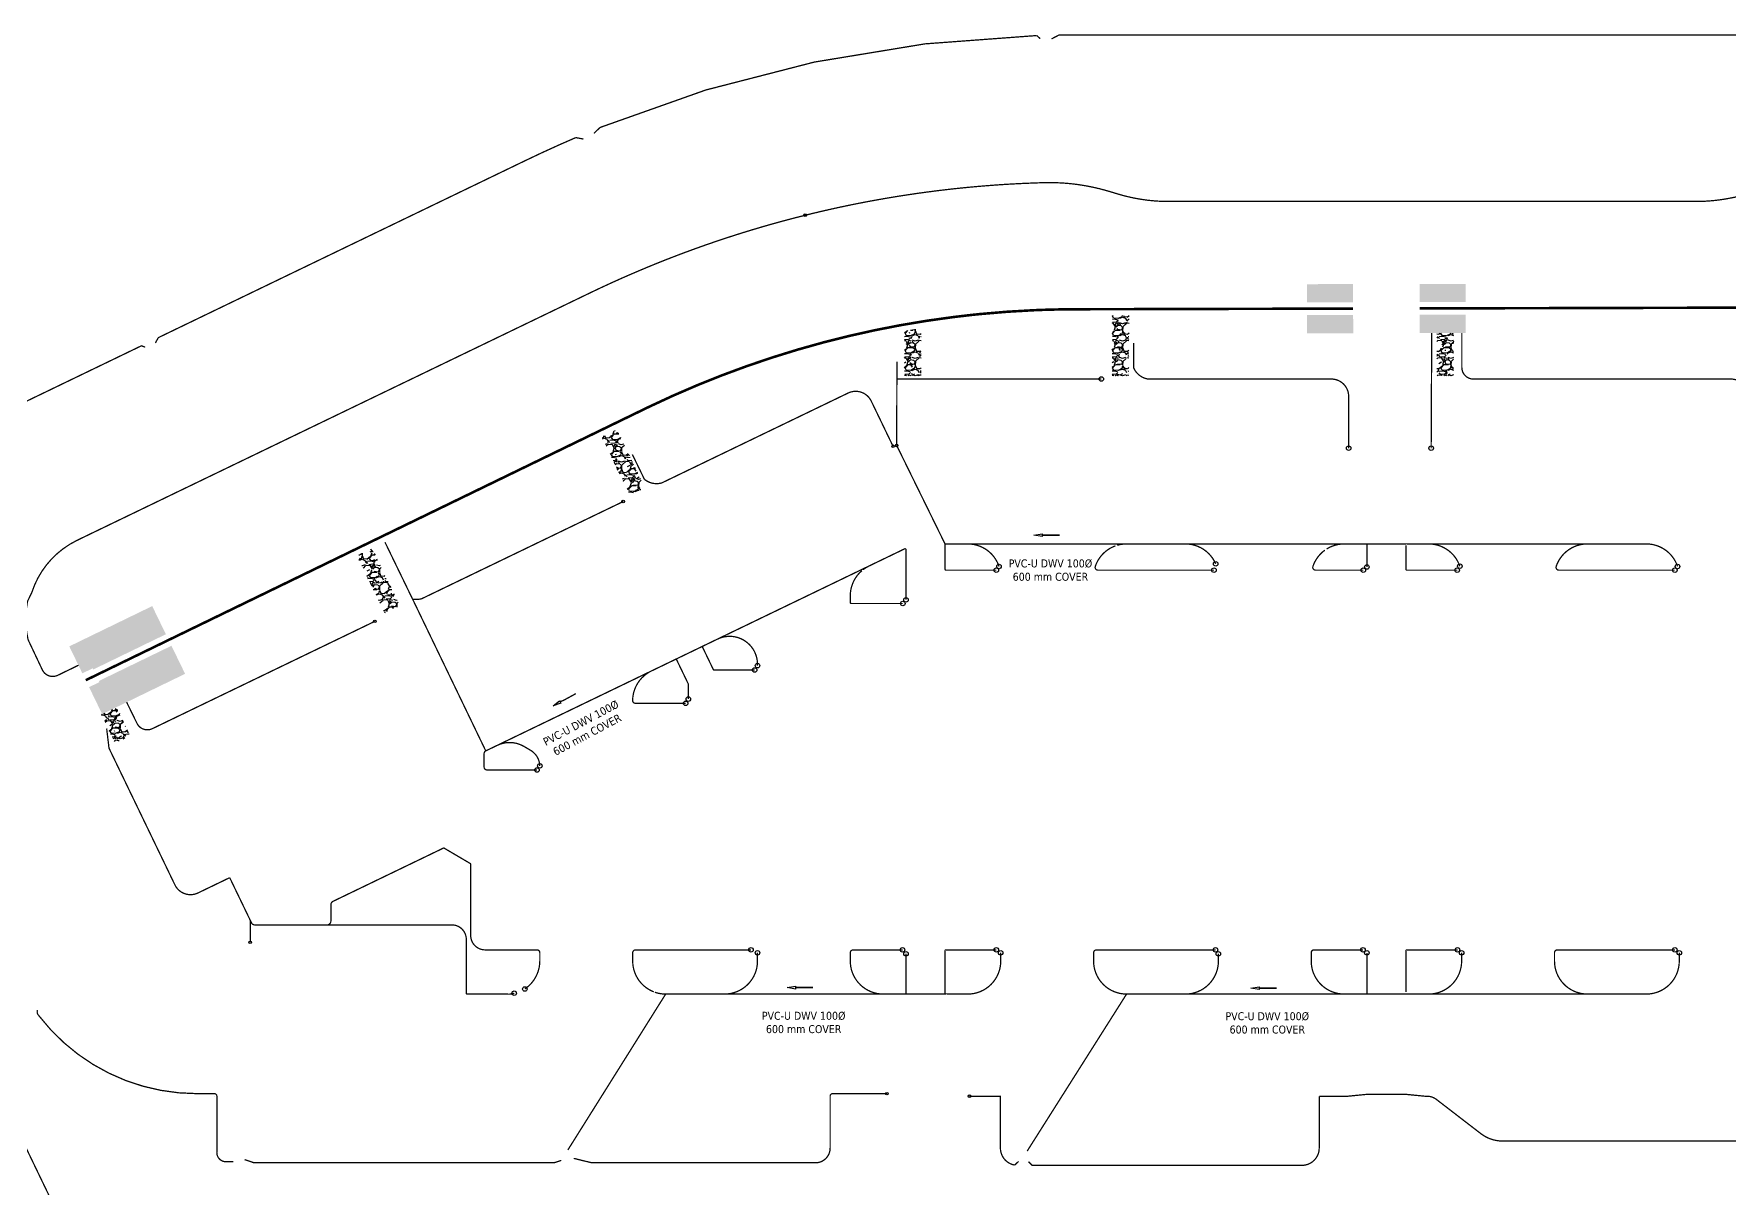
# Model space of a CAD drawing. Header units: metres. Extents: x 246420 to 246878, y 7418965 to 7419484.
# Drawn here: x 246614 to 246746.4, y 7419368.9 to 7419459.1 of the extents above; entities that cross this region are included whole.
import ezdxf

# ---------------------------------------------------------------- set-up
doc = ezdxf.new("R2010")
doc.units = ezdxf.units.M
doc.linetypes.add('DASHEDX2', pattern=[38.099999999999994, 25.4, -12.7])
for name, color, linetype in [('DRAINAGE_HATCH_ROCK', 254, 'Continuous'), ('DRAINAGE_PIPE_FLOW_ARROWS', 7, 'Continuous'), ('DRAINAGE_PIPE_LABELS', 7, 'Continuous')]:
    doc.layers.add(name, color=color, linetype=linetype)
for name, color, linetype, lineweight in [('DRAINAGE_PIPE_PR_CENTRE', 172, 'DASHEDX2', 25), ('DRAINAGE_SUB_SURFACE', 142, 'SUBSURFACE_LINE', 25), ('DRAINAGE_SWALE_CONC_LINED', 194, 'Continuous', 35)]:
    doc.layers.add(name, color=color, linetype=linetype, lineweight=lineweight)
doc.layers.add('KERB_BACK', color=7, linetype='Continuous', lineweight=35, true_color=0x5fd2ff)
doc.styles.add('2.5 General', font='tahoma.ttf', dxfattribs={"height": 2.5})
doc.styles.get("Standard").update_dxf_attribs({"font": 'romans.shx', "width": 0.65})
doc.linetypes.add('CHANNEL_CONTINUOUS_DBL_X4', pattern='A,12,0.004,[">",Standard,S=4,R=0,X=0,Y=-1.7144],0.004,2.4,0.004,[">",Standard,S=4,R=0,X=0,Y=-1.7144],0.004,9.6', length=24.016)
doc.linetypes.add('SUBSURFACE_LINE', pattern='A,10,-1,[">",Standard,S=2,R=0,X=0,Y=-0.85],-4', length=15)
pattern_1 = [(228.0127875041833, (0.9720000002429999, 1.349999998623), (-10.8, -12.15), [0.1816239208727954, -17.98076854267671]), (184.9697407281103, (0.8505000027601133, 1.215000001419792), (16.2, 1.349999999999997), [0.3116717056725727, -30.85549852198846]), (132.4551956201869, (0.5399999993769178, 1.188000001125602), (43.19999999999999, -47.25000000000001), [0.2198721994521181, -85.778412667166]), (69.50740523012972, (0.3915833048115371, 1.350222899836599), (45.89999999999999, 122.85), [0.1150423316817819, -142.564055646964]), (6.009005957494525, (0.4318580510702009, 1.457985058744916), (-13.5, -1.35), [0.2580598652273863, -25.5336539204054]), (345.9637565320735, (0.6884999942189998, 1.485000000129), (1.35, -4.662936703425658e-16), [0.278470508852292, -5.287722085731549]), (281.1887999282518, (0.9586560696380636, 1.417460981274234), (-22.94999999999993, 116.1), [0.06876804833632233, -125.1614699135873]), (267.2736890060937, (0.013500000432, 0.8504999997839999), (-7.743805596760466e-16, -1.35), [0.2838212463874973, -28.09830340981116]), (292.9321004375898, (4.402996113539448e-10, 0.5669999999582918), (-10.79999999999999, 25.65), [0.2785389314147286, -37.83356544501665]), (357.2736890060937, (0.1085299071243981, 0.3104747659776952), (1.35, -8.576472865229334e-16), [0.2832907383834636, -28.0988339178152]), (37.74680538727467, (0.3914999994080693, 0.296999999678473), (-29.7, -22.95), [0.3758413546030477, -52.55035726196112]), (72.1597956922965, (0.6886866687944266, 0.52708000178404), (12.15, 37.8), [0.3532393706760425, -123.0296707100965]), (121.3730051401084, (0.7969062609795455, 0.8633337346449453), (18.89999999999998, -31.05000000000001), [0.2853577532981445, -64.54276114583388]), (175.2363583092738, (0.6483468960410493, 1.106971093144079), (-1.35, 7.993605777301126e-16), [0.3254711494165633, -15.93068153195303]), (222.436229788535, (0.3236133663053699, 1.134032220622053), (31.05, 28.35), [0.4201914088747183, -63.60169937857392]), (203.1985905136482, (0.8775000006479999, 1.133999998569), (6.75, 2.699999999999999), [0.102812935755162, -10.17848075716111]), (291.974507991472, (0.783000001727077, 1.093499999031462), (-2.699999999999998, 6.750000000000001), [0.1453300153330785, -82.83301053206519]), (30.87208336308031, (0.8373816264537668, 0.9587281464479257), (-117.45, -70.19999999999999), [0.2360335437634338, -144.4660828885818]), (161.565051177078, (1.039972762432856, 1.079842412522381), (-1.35, 6.661338147750939e-17), [0.1712613290090884, -4.097813512218223]), (303.5180086452519, (0.836999999352, 0.836999999352), (-66.14999999999999, 99.89999999999999), [0.1942019756316082, -124.4890968257716]), (353.1572265873691, (0.9442381471293808, 0.6750914232959542), (22.95, -2.699999999999987), [0.3406886335681323, -33.65144280887012]), (60.94539590092286, (1.282500000534937, 0.6345000008872875), (1.35, 2.7), [0.1389910029664039, -13.76010968736604]), (90, (1.349999998623, 0.7559999974457997), (-1.35, 8.266365894244634e-17), [0.08100000190620021, -1.2689999980938]), (138.8140748342904, (1.349999998623, 0.836999999352), (-9.449999999999998, 8.1), [0.1435069677222178, -14.20718987946956]), (171.4692343900518, (1.241999999187207, 0.931499998858319), (-9.45, 1.350000000000004), [0.2730206039073039, -27.02903975790422]), (225, (0.9719999989012174, 0.9719999989012174), (-2.664535259100376e-16, -1.35), [0.1909188293664545, -1.718269479837224]), (120.32360686255, (0.6615000005939999, 0.175499998758), (9.450000000000001, -16.2), [0.1874777426368829, -82.70296199561035]), (48.01278750418334, (0.5668456163956582, 0.3373284620648423), (10.8, 12.15), [0.3634786284342914, -17.79891383511521]), (0, (0.8099999995167, 0.607499998866), (0, 1.35), [0.3509999999163, -0.9990000000836999]), (325.3486840879955, (1.160999999433, 0.607499998866), (74.25, -51.3), [0.2133983837988537, -111.380250629037]), (254.0546040990772, (1.336547369789905, 0.4861657870016685), (-1.350000000000002, -5.399999999999999), [0.1967353876539364, -9.631412962874762]), (207.6459753637387, (1.282500002196288, 0.2970000004240079), (2.700000000000001, 1.35), [0.3200379716873172, -31.68378992436287]), (175.4260787400992, (0.9990000012030757, 0.1484999999037539), (-17.55, 1.349999999999994), [0.3385782787144997, -33.51924947204352]), (66.88579201667318, (1.052999999406, 0), (43.2, 101.25), [0.2053672940300975, -120.1568049196683]), (17.35402463626132, (1.13362005190633, 0.1888812658579156), (-17.55, -5.399999999999999), [0.2266993080677199, -22.40342442115656]), (339.4439547804166, (1.350000002491364, 0.2565000004157386), (4.05, -1.350000000000001), [0.2306880969799223, -11.30371695919874]), (294.8636965717519, (1.565999998611542, 0.1755000018706716), (-8.099999999999998, 17.55), [0.1927774574307895, -60.81168959212223]), (250.387906291096, (1.647055403604806, 0.0005909700431018794), (-35.10000000000002, -98.55000000000001), [0.2012671566455779, -124.4820316447577]), (196.3895403340348, (1.579500000542896, -0.1889999998403248), (9.45, 2.700000000000004), [0.2392206100459267, -23.6828403379577]), (163.6104596659652, (1.35, -0.2565), (-9.450000000000001, 2.700000000000002), [0.2396130961239739, -23.68244785187965]), (113.1142079833268, (1.120123461853979, -0.1888892534864643), (43.20000000000001, -101.25), [0.2053759788387963, -120.1567962348596])]

msp = doc.modelspace()

# ---------------------------------------------------------------- hatches: boundary and pattern name
at = {"layer": 'DRAINAGE_HATCH_ROCK'}
h = msp.add_hatch(dxfattribs=at)
h.set_pattern_fill('GRAVEL1', color=256, scale=0.075, style=0)
h.set_pattern_definition(pattern_1)
h.paths.add_polyline_path([(246716.3519923161, 7419438.103446479), (246717.0257796722, 7419438.106693666), (246717.0201411431, 7419439.526682982), (246713.4201829487, 7419439.509333684), (246713.4269923159, 7419438.098021889), (246716.3519583489, 7419438.10507)])
h.paths.add_polyline_path([(246717.0305989217, 7419437.106705279), (246716.3568115657, 7419437.103458092), (246716.3567775985, 7419437.105081612), (246713.4318037411, 7419437.098033482), (246713.4386888671, 7419435.669378277), (246717.0386470615, 7419435.686727575)])
h.paths.add_polyline_path([(246722.2308749075, 7419438.119236065), (246722.9046700881, 7419438.119236065), (246722.9046700881, 7419438.120859667), (246725.8296491924, 7419438.127907809), (246725.8296700881, 7419439.539236065), (246722.2296700881, 7419439.539236065)])
h.paths.add_polyline_path([(246722.9046700881, 7419437.119236065), (246722.2308749075, 7419437.119236065), (246722.2296700881, 7419435.699236065), (246725.8296700881, 7419435.699236065), (246725.8262275253, 7419437.127899564)])
h = msp.add_hatch(dxfattribs=at)
h.set_pattern_fill('GRAVEL1', color=256, scale=0.075, style=0)
h.set_pattern_definition(pattern_1)
h.paths.add_polyline_path([(246699.5279083299, 7419437.062963855), (246698.2279083277, 7419437.062963854), (246698.212554669, 7419432.355), (246699.5125546693, 7419432.355)])
h = msp.add_hatch(dxfattribs=at)
h.set_pattern_fill('GRAVEL1', color=256, scale=0.075, style=0)
h.set_pattern_definition(pattern_1)
h.paths.add_polyline_path([(246681.9789999983, 7419435.845103244), (246681.979, 7419432.354999999), (246683.2790000005, 7419432.355), (246683.2789999988, 7419436.077103245)])
h = msp.add_hatch(dxfattribs=at)
h.set_pattern_fill('GRAVEL1', color=256, scale=0.075, style=0)
h.set_pattern_definition(pattern_1)
h.paths.add_polyline_path([(246724.8800223773, 7419435.699236064), (246723.5799999976, 7419435.699236063), (246723.58, 7419432.355), (246724.8800223778, 7419432.355)])
h = msp.add_hatch(dxfattribs=at)
h.set_pattern_fill('GRAVEL1', color=256, scale=0.075, style=0)
h.set_pattern_definition(pattern_1)
h.paths.add_polyline_path([(246659.5092167871, 7419428.152089832), (246658.327703695, 7419427.578792099), (246660.5310770877, 7419423.065558475), (246661.702031759, 7419423.630239942)])
h = msp.add_hatch(dxfattribs=at)
h.set_pattern_fill('GRAVEL1', color=256, scale=0.075, style=0)
h.set_pattern_definition(pattern_1)
h.paths.add_polyline_path([(246640.3773845077, 7419418.870601976), (246639.2199649051, 7419418.307271178), (246641.3892902722, 7419413.834712782), (246642.5602449435, 7419414.399394249)])
h = msp.add_hatch(dxfattribs=at)
h.set_pattern_fill('GRAVEL1', color=256, scale=0.075, style=0)
h.set_pattern_definition(pattern_1)
h.paths.add_polyline_path([(246617.7736484958, 7419409.125745947), (246618.5832604263, 7419409.518847104), (246618.627856419, 7419409.427000449), (246624.295850761, 7419412.177243621), (246623.2284809351, 7419414.375546234), (246616.7515854836, 7419411.230736967), (246616.8564124592, 7419411.014840452)])
h.paths.add_polyline_path([(246619.1073953034, 7419408.439364526), (246618.2977833739, 7419408.046263371), (246619.2150194114, 7419406.157168863), (246619.3198463833, 7419405.941272346), (246625.7967418367, 7419409.086081609), (246624.7326267549, 7419411.277676508), (246619.0646565726, 7419408.527445059)])
h = msp.add_hatch(dxfattribs=at)
h.set_pattern_fill('GRAVEL1', color=256, scale=0.075, style=0)
h.set_pattern_definition(pattern_1)
h.paths.add_polyline_path([(246620.4313305981, 7419406.480945386), (246619.2522939706, 7419405.908472766), (246620.3278488621, 7419403.678142747), (246621.5082754587, 7419404.247391956)])

# ---------------------------------------------------------------- linework, layer by layer
at = {"layer": 'DRAINAGE_PIPE_FLOW_ARROWS', "flags": 128}
for points in [[(246693.1004627675, 7419419.90390376), (246692.7404627672, 7419419.903903762), (246692.7404627663, 7419419.797237094), (246692.1004627675, 7419419.903903764), (246692.7404627672, 7419420.010570428), (246692.7404627672, 7419419.903903762), (246693.1004627675, 7419419.90390376), (246694.1004627675, 7419419.903903757), (246693.1004627675, 7419419.90390376)], [(246673.8254322693, 7419384.580980168), (246673.465432269, 7419384.58098017), (246673.465432268, 7419384.474313502), (246672.8254322693, 7419384.580980171), (246673.465432269, 7419384.687646836), (246673.465432269, 7419384.58098017), (246673.8254322693, 7419384.580980168), (246674.8254322693, 7419384.580980165), (246673.8254322693, 7419384.580980168)], [(246710.0383873722, 7419384.546185387), (246709.6783873718, 7419384.546185389), (246709.6783873709, 7419384.439518722), (246709.0383873722, 7419384.546185391), (246709.6783873718, 7419384.652852056), (246709.6783873718, 7419384.546185389), (246710.0383873722, 7419384.546185387), (246711.0383873722, 7419384.546185385), (246710.0383873722, 7419384.546185387)]]:
    msp.add_lwpolyline(points, dxfattribs=at)
at = {"layer": 'DRAINAGE_PIPE_PR_CENTRE', "linetype": 'Continuous', "const_width": 0.1, "flags": 128}
for points in [[(246685.153999999, 7419419.23), (246681.3790541512, 7419426.916819535)], [(246662.0409265229, 7419409.222445228), (246649.2812900187, 7419403.069218694), (246643.7643458156, 7419414.509428513), (246641.4066961805, 7419419.368324241)], [(246699.3289978536, 7419419.230000013), (246686.9294764287, 7419419.230000001)], [(246716.3511652031, 7419419.23000003), (246703.9295769964, 7419419.230000018)], [(246721.154, 7419419.230000035), (246718.0290000006, 7419419.230000032)], [(246735.3289989752, 7419419.23), (246722.950859161, 7419419.230000001)], [(246679.1667158838, 7419417.481211963), (246667.4220608723, 7419411.817451649)], [(246666.2621505687, 7419411.258541326), (246664.0929096995, 7419410.212049498)], [(246663.333, 7419384.08), (246655.6930927795, 7419371.905)], [(246680.329, 7419384.079999999), (246667.9289999996, 7419384.08)], [(246685.2289999999, 7419384.079999998), (246682.028999999, 7419384.079999999)], [(246699.3330000019, 7419384.08), (246699.333, 7419384.08), (246691.5747125114, 7419371.825611676)], [(246716.3299632993, 7419384.08), (246703.929999999, 7419384.08)], [(246721.154, 7419384.08), (246718.0299632981, 7419384.08)], [(246735.2689914285, 7419384.08), (246722.9290000004, 7419384.08)]]:
    msp.add_lwpolyline(points, dxfattribs=at)
msp.add_lwpolyline([(246636.8834316492, 7419389.480276182), (246631.2485373541, 7419389.480276182, -0.2879442367157804), (246630.9783192372, 7419389.64996053), (246630.8848810608, 7419389.843710763)], format="xyb", dxfattribs=at)
at = {"layer": 'DRAINAGE_SUB_SURFACE', "const_width": 0.1, "flags": 128}
for points in [[(246692.5851591726, 7419458.684203245), (246692.3228039457, 7419458.927681293, 0.08895935647830293), (246658.2070516367, 7419451.748396252), (246657.7288524527, 7419451.288615621)], [(246777.6518045764, 7419458.755750083), (246777.3644313219, 7419459.004769329, -0.004110476947111224), (246775.9302377432, 7419458.977948814, -0.00280484262613883), (246774.9507936947, 7419458.971999984, -3.967221556682924e-05), (246774.9370601628, 7419458.971999996), (246694.060335636, 7419458.972000001), (246693.466201758, 7419458.661512704)], [(246656.9112040033, 7419450.845173647), (246656.3132332251, 7419450.958275213, 0.01092600258568507), (246652.3863297202, 7419449.16920295), (246623.7079268631, 7419435.338962998), (246623.4760034771, 7419434.924132737)], [(246759.2549927084, 7419445.758716289, 0.008958061411610239), (246758.7021486617, 7419446.245523092, 0.01935616198899942), (246758.3803369134, 7419446.494702904, 0.01938570764658717), (246758.0401367899, 7419446.718205485, 0.01938007127385911), (246757.6838977801, 7419446.914731392, 0.01938073757331078), (246757.3142652631, 7419447.082489987, 0.01939955587313), (246756.9316203766, 7419447.221710251, 0.01935965074142619), (246756.5398751188, 7419447.331114662, 0.01889819489602547), (246756.1506661635, 7419447.407247157, 0.0007334814044269724), (246756.1353282274, 7419447.409971304, 0.01913605390761484), (246755.7366183394, 7419447.455795001, 0.01940027655460229), (246755.329705733, 7419447.472), (246754.33, 7419447.472), (246754.2849181579, 7419447.471999999, 0.01368622708249293), (246753.3959325703, 7419447.447904418, 0.01432834365524052), (246752.4681456263, 7419447.369768868, 0.01433235277873028), (246751.5458380779, 7419447.239534294, 0.007007575782248002), (246751.0973749885, 7419447.156592733), (246750.5968457296, 7419447.056686689), (246749.6170184473, 7419446.859721408), (246746.6749764323, 7419446.271712786), (246746.5107977639, 7419446.238676948, -0.01659709163028025), (246745.6103442947, 7419446.090136714, -0.01992150558607002), (246744.5198259132, 7419445.989792302, -0.01284018754176473), (246743.8138538362, 7419445.972), (246702.6119293807, 7419445.972000004, -0.003043635955967096), (246702.443787334, 7419445.97304333, -0.0199248441901073), (246701.3499520089, 7419446.029530511, -0.0199266947012327), (246700.2643673546, 7419446.173843046, -0.0199215829964331), (246699.1937116812, 7419446.403869208, -0.01004887500476176), (246698.6606464559, 7419446.552287649), (246697.9695998713, 7419446.759310043, 0.01108496618467349), (246697.275233256, 7419446.951227217, 0.0143262962950337), (246696.3658803749, 7419447.152759839, 0.01433316140271835), (246695.4464584675, 7419447.302295704, 0.004688408470387227), (246695.1447915059, 7419447.339889473, 0.009632694370727826), (246694.5210315553, 7419447.398687483, 0.01432898895941927), (246693.5912854619, 7419447.44209567, 0.01143913432987699), (246692.847458657, 7419447.438253732), (246692.6492152138, 7419447.432276544, 0.002825919696808724), (246691.6627656802, 7419447.396511225, 0.002825648502720101), (246690.6774078616, 7419447.350822565, 0.002823858238619835), (246689.6926701946, 7419447.293247391, 0.002825591639457639), (246688.7093232325, 7419447.223714158, 0.002825648722420947), (246687.7259507197, 7419447.144253245, 0.002826542400413572), (246686.7432613009, 7419447.052834947, 0.001184959914845505), (246686.3311052632, 7419447.012119235, 0.004964069364393003), (246684.6094892755, 7419446.816517548, 0.006720986711998369), (246682.2863135574, 7419446.498684663, 0.006720531283201753), (246679.9711428267, 7419446.118284345, 0.006720210903982768), (246677.6680918828, 7419445.676346389, 0.006720230220144552), (246675.3779649911, 7419445.171841981, 0.006720531283324772), (246673.1015780888, 7419444.605724267, 0.006720936478165323), (246670.841984188, 7419443.978995371, 0.006720441839791209), (246668.5994353488, 7419443.292728172, 0.006720038572010676), (246666.3757601799, 7419442.54487776, 0.006720383695605906), (246664.1739529885, 7419441.738443025, 0.00672037097663755), (246661.9939179933, 7419440.872386124, 0.006720531282238036), (246659.8386686326, 7419439.948706651, 0.006720142955951387), (246657.7084402144, 7419438.967512537, 0.001038826971263033), (246657.3816905952, 7419438.810639469), (246648.7216543446, 7419434.634621994), (246644.2185259744, 7419432.462512958), (246642.4164988718, 7419431.594499902), (246635.2106647093, 7419428.119591721), (246630.7076212359, 7419425.947558911), (246626.2036681902, 7419423.775581556), (246621.7005898942, 7419421.60354379), (246619.5636080897, 7419420.573552571), (246617.3735093304, 7419419.517469365), (246617.3207517436, 7419419.491570186, 0.2029282816854119), (246613.8287582085, 7419415.451073463), (246613.4881955547, 7419414.741956425, 0.1077563484568522), (246613.5295256603, 7419411.760155513), (246614.611606719, 7419409.470366035), (246614.6497953337, 7419409.391180819, 0.414990573011958), (246615.8535481394, 7419408.972521455), (246617.4675433872, 7419409.756185059)], [(246723.1244813861, 7419426.705, 0.0004761624804320856), (246723.1244816491, 7419426.705276174), (246723.1676045621, 7419435.699236065, -7.813082285760871e-11), (246723.1676045621, 7419435.699236065)], [(246755.2221806117, 7419384.630051498, -0.1078570881076767), (246752.0129576423, 7419384.37351313, -0.004148789342008772), (246751.9743605174, 7419384.379095657, -0.3704810576242127), (246749.98, 7419386.702900158), (246749.9799999999, 7419387.305000001), (246754.0299999996, 7419387.305000001, 0.4142135627219868), (246755.38, 7419388.655000001), (246755.38, 7419423.855, 0.4142135624172952), (246754.0299999999, 7419425.205), (246749.0440491231, 7419425.204999998, -0.1990506893386733), (246748.8672047623, 7419425.278323438), (246747.9527120311, 7419426.191816723, -0.198792604398724), (246747.88, 7419426.369251402), (246747.88, 7419430.755, 0.414213562190334), (246746.5300000006, 7419432.105), (246726.4217598558, 7419432.105, -0.4142135623825665), (246725.5217598557, 7419433.005), (246725.5217598557, 7419435.699236065)], [(246716.68, 7419426.705), (246716.68, 7419430.755, 0.4142135625359396), (246715.3299999995, 7419432.105), (246701.0125546692, 7419432.105, -0.2505309559876343), (246699.8985919442, 7419432.950618769), (246699.8938733499, 7419434.908835541)], [(246697.3625546696, 7419432.105, -1.746202071828407e-10), (246697.3625546694, 7419432.105), (246696.9125546677, 7419432.104999999), (246681.3790541512, 7419432.104999999)], [(246681.091583423, 7419426.856571179), (246679.3903484092, 7419430.38481345, 0.414216627853405), (246677.587171189, 7419431.013340988), (246663.042732507, 7419423.999427334)], [(246663.042732507, 7419423.999427334, -0.2505309559876343), (246661.6720362738, 7419424.27723283), (246660.7308419127, 7419426.216946514)], [(246650.945900927, 7419418.165848326), (246644.2679159092, 7419414.945455204, -0.07817192161104522), (246643.5712646752, 7419414.907350712)], [(246682.104, 7419414.865083632), (246682.104, 7419418.655), (246682.104, 7419418.778985221, 0.552821760909152), (246681.9970687198, 7419418.84612617)], [(246689.1567200836, 7419417.18), (246688.744, 7419417.18), (246687.744, 7419417.18), (246685.744, 7419417.18), (246685.2289999999, 7419417.18, -0.414213562373095), (246685.154, 7419417.255), (246685.153999999, 7419419.23, -4.97823467618304e-11), (246685.153999999, 7419419.23)], [(246689.3711308776, 7419417.472312183, 9.553633083804874e-10), (246689.3711308773, 7419417.472312184), (246689.3197106115, 7419417.612139222, 0.3065648914673325), (246686.9299529816, 7419419.23, 3.874691423410766e-06), (246686.9294806568, 7419419.230000003)], [(246706.1567196178, 7419417.18), (246697.1021618747, 7419417.18, -0.4332597293054648), (246696.8779378087, 7419417.419609624), (246696.8968683557, 7419417.49888129, -0.2269913168473833), (246698.4600844465, 7419419.078908434)], [(246699.3289993257, 7419419.23, 0.07158293827808902), (246698.603196495, 7419419.125555035)], [(246706.2950216913, 7419417.672541009), (246706.2950216913, 7419417.672541009, 0.2996506361430736), (246703.9295769964, 7419419.230000054), (246699.3289993257, 7419419.23)], [(246717.8244930791, 7419417.180000001), (246714.1021443122, 7419417.18, -0.4566199080331978), (246713.8795730636, 7419417.437207687), (246713.8943402192, 7419417.49155082, -0.1551798611652969), (246714.8243115999, 7419418.744432235)], [(246716.3071442306, 7419419.230000001), (246716.307140839, 7419419.230000001, 0.1390439991148655), (246714.9591716556, 7419418.835270972)], [(246718.1040000001, 7419417.431371005), (246718.104, 7419419.154999999, 0.4142135625549472), (246718.0290000006, 7419419.229999999), (246716.3511652031, 7419419.23000003)], [(246725.155855665, 7419417.18), (246721.229, 7419417.180000001, -0.4142135619639281), (246721.154, 7419417.255000001), (246721.154, 7419419.12434486)], [(246721.2289999991, 7419419.229999999, 0.1989123661629161), (246721.1759669913, 7419419.208033008)], [(246725.3636597808, 7419417.49155082, 0.3180178429553441), (246722.950859161, 7419419.230000001), (246722.950859161, 7419419.230000001), (246721.2289999992, 7419419.229999999)], [(246742.1567196296, 7419417.18, -1.311003117177023e-08), (246742.1567196178, 7419417.18), (246733.1021618747, 7419417.18, -0.4332597280734754), (246732.8779378087, 7419417.419609623), (246732.8968683563, 7419417.498881292, -0.1584200300767613), (246733.8571286995, 7419418.767667055)], [(246733.8571286996, 7419418.767667055, -0.153362540254229), (246735.3289989752, 7419419.23)], [(246742.3716948273, 7419417.470484746), (246742.2950216913, 7419417.672541009, 0.2996506361430736), (246739.9295769989, 7419419.230000054), (246735.3289978496, 7419419.230000049)], [(246681.8526289959, 7419414.58), (246680.454, 7419414.579999999), (246679.4540000002, 7419414.579999999), (246677.8290000001, 7419414.58, -0.4142135622139743), (246677.754, 7419414.655), (246677.754, 7419415.182991965, -0.2187409657093971), (246678.6520611285, 7419417.137411587)], [(246679.1667158839, 7419417.481211962, 0.04849683931755198), (246678.7457914653, 7419417.214120095)], [(246640.6167377208, 7419413.184710145), (246623.2381899013, 7419404.804075009, -0.4142135623622678), (246622.0365956522, 7419405.223802613), (246621.2328569831, 7419406.870120665)], [(246670.504, 7419409.724890284), (246670.504, 7419409.840563584, 0.552856927331845), (246667.3842435368, 7419411.799660373), (246666.2621505687, 7419411.258541326)], [(246670.2789999995, 7419409.38), (246669.654, 7419409.38), (246668.654, 7419409.38), (246667.654, 7419409.38), (246667.1224642141, 7419409.38, -0.2880001453567607), (246667.0550792349, 7419409.422642907), (246666.2198518736, 7419411.154114239, -0.4141639154972754), (246666.255102688, 7419411.255142551), (246666.3749725361, 7419411.312948686)], [(246664.8990458564, 7419406.782), (246660.9790000002, 7419406.782, -0.4122591077637796), (246660.7540050163, 7419407.005497566, -0.2659226595457572), (246662.0445488729, 7419409.216156223, -0.414213562116877)], [(246630.8849923229, 7419388.11899552), (246630.885, 7419389.84325488, 0.1126613829642278), (246630.8848810608, 7419389.843710763), (246629.2808914185, 7419393.169689285, -8.722661956468197e-05), (246629.2807028847, 7419393.169598291), (246626.8057524795, 7419391.97562222, -0.3447233994904094), (246625.1794172432, 7419392.329670452, -0.06076225411041657), (246625.0027861173, 7419392.603907662), (246619.8538197395, 7419403.280038831), (246619.6699978628, 7419404.817225656)], [(246653.5031070202, 7419401.89772238, 0.2564538078611898), (246652.7769811327, 7419403.11768339), (246652.2720920279, 7419403.414744577, 0.2503009199930444), (246650.1775383565, 7419403.501298452), (246649.2812900189, 7419403.069218694)], [(246653.278999997, 7419401.579999999), (246649.3790000001, 7419401.579999999, -0.4142135622756741), (246649.154, 7419401.805), (246649.154, 7419402.866542204, -0.2879799802766397), (246649.2812900189, 7419403.069218694)], [(246653.504, 7419387.304999999, 0.4142135624596913), (246653.2789999999, 7419387.529999998), (246649.2294816538, 7419387.529999999, -0.4142135623710285), (246648.1044816538, 7419388.654999999), (246648.1044816518, 7419394.212148142, 0.2657465865160648), (246648.0675145907, 7419394.276789426), (246646.035953228, 7419395.472097514, 0.2503333805768923), (246645.9653420408, 7419395.475011081), (246637.3531186559, 7419391.3217763, 0.2879469006978412), (246637.1834316492, 7419391.0515569), (246637.1834316492, 7419389.780276182, -0.414213562373095), (246636.8834316492, 7419389.480276182)], [(246651.5063274195, 7419384.145554234, -0.1135477584266942), (246650.9289999999, 7419384.08), (246647.8350000002, 7419384.08, -0.4142135623458663), (246647.76, 7419384.155), (246647.76, 7419387.455066158), (246647.7597733008, 7419388.355559402, 0.4141398282608784), (246646.6347733365, 7419389.480276183), (246636.890988783, 7419389.480371381, -0.414213561847451)], [(246768.779, 7419389.252257318), (246768.779, 7419388.355, -0.414213562373095), (246753.0289999998, 7419372.605), (246728.69, 7419372.605)], [(246652.3355468938, 7419384.47553922, 0.2459967109298697), (246653.504, 7419386.655), (246653.504, 7419387.304999999, 0.4142135624596913)], [(246670.0037474763, 7419387.53), (246660.9830000002, 7419387.529999998, 0.414213562594608), (246660.758, 7419387.304999999), (246660.758, 7419386.655, 0.3112131574858999), (246662.4163865499, 7419384.248665696, 0.4142135623575879)], [(246670.504, 7419387.305), (246670.504, 7419387.305), (246670.504, 7419386.655, -0.4142135623430258), (246667.9290000001, 7419384.08), (246667.9289999995, 7419384.08), (246663.333, 7419384.08)], [(246681.8319407356, 7419387.53), (246677.9790000001, 7419387.529999998, 0.4142135625192261), (246677.754, 7419387.304999999), (246677.754, 7419386.655, 0.2050965089435983), (246678.551984562, 7419384.791443955, 0.1927428264351393), (246680.329, 7419384.08)], [(246682.104, 7419387.228278213, -5.184173375956044e-10), (246682.104, 7419387.228278213), (246682.1040000001, 7419384.155000001, -0.4142135616925043), (246682.0289999992, 7419384.08), (246682.0289999992, 7419384.08), (246680.329, 7419384.08)], [(246689.1613934462, 7419387.53), (246685.2289999999, 7419387.53, 0.4142135623529746), (246685.154, 7419387.455), (246685.154, 7419384.155, 0.2215567124238635), (246685.1807607174, 7419384.097572031, 0.4142135622432008)], [(246689.504, 7419387.305, -1.257712267666022e-10), (246689.504, 7419387.305), (246689.504, 7419386.655, -0.4142135623342205), (246686.9290000004, 7419384.079999998), (246686.9290000004, 7419384.079999998), (246686.9290000004, 7419384.079999998), (246685.1807607174, 7419384.097572031)], [(246706.279501655, 7419387.530000168, 0.0003046992111171578), (246706.2792268182, 7419387.53), (246705.919, 7419387.53), (246704.919, 7419387.53), (246701.919, 7419387.53), (246701.631, 7419387.53), (246699.631, 7419387.53), (246698.631, 7419387.53), (246697.631, 7419387.53), (246696.9829988413, 7419387.529999999, 0.4142148550558393), (246696.758, 7419387.305001158), (246696.758, 7419386.655, 0.2512135709497312), (246697.9082663917, 7419384.510061972, 0.1476374214403532), (246699.333, 7419384.08)], [(246706.505, 7419387.223222053), (246706.505, 7419386.844000001), (246706.505, 7419386.655, -0.414213562334611), (246703.9300000005, 7419384.079999998), (246703.9299999989, 7419384.079999998), (246699.333, 7419384.08)], [(246717.8029490075, 7419387.53), (246713.9799632984, 7419387.53, 0.4142135622432007), (246713.7549632982, 7419387.305), (246713.7549632982, 7419386.655, 0.213783934313674), (246714.6159573849, 7419384.733331784, 0.1841249570756215), (246716.3299632978, 7419384.079999998), (246716.3299632992, 7419384.079999998)], [(246718.1049632982, 7419387.298889145, -1.514906273617596e-10), (246718.1049632982, 7419387.298889145), (246718.1049632982, 7419384.155, -0.4142135624412895), (246718.0299632982, 7419384.08), (246716.3299632978, 7419384.079999998)], [(246725.1828957914, 7419387.53), (246721.2289999999, 7419387.53, 0.4142135623529746), (246721.154, 7419387.455), (246721.154, 7419384.23224989)], [(246725.504, 7419387.305, -1.27820642958909e-10), (246725.504, 7419387.305), (246725.504, 7419386.655, -0.4142135623342205), (246722.9290000004, 7419384.079999998), (246722.9289999998, 7419384.079999998)], [(246742.159935252, 7419387.53), (246732.9830000002, 7419387.529999998, 0.414213562594608), (246732.758, 7419387.304999999), (246732.758, 7419386.655, 0.267676173865327), (246734.0432283085, 7419384.426297691, 0.1319116690561514), (246735.333, 7419384.08)], [(246742.504, 7419387.305), (246742.504, 7419387.305), (246742.504, 7419386.655, -0.4142135623430258), (246739.9290000001, 7419384.08), (246735.333, 7419384.08)], [(246663.333, 7419384.08, -0.083719433766297), (246662.4886117358, 7419384.222381358)], [(246721.2290000003, 7419384.08), (246721.229, 7419384.08, -0.1829856618125723), (246721.1793247378, 7419384.098809536)], [(246629.5767611858, 7419370.998388274), (246629.0389442082, 7419370.991207603, -0.4618733227423992), (246628.2800736515, 7419371.756715104), (246628.2789999445, 7419376.105175445, 0.4142661985883695), (246628.0797887044, 7419376.305), (246626.7149900652, 7419376.305000001, -0.2328553036054291), (246614.3892870762, 7419382.37467797, -0.0007270806545087126), (246614.3616364501, 7419382.410523913, -0.3026357886410479), (246614.2701789242, 7419382.830623222)], [(246616.784442519, 7419364.999618272), (246609.3991736684, 7419380.314405196), (246609.3353314157, 7419380.446794486, 0.4141820782822326), (246607.7333260268, 7419381.006499004), (246603.8713066763, 7419379.144624243)], [(246680.609, 7419376.305), (246676.3799999998, 7419376.305000001, 0.4142135624612233), (246676.18, 7419376.105), (246676.18, 7419372.055, -0.4142135623119095), (246675.0300000001, 7419370.904999999), (246657.5246175666, 7419370.915000077), (246656.1517479559, 7419371.249223955)], [(246687.0591098571, 7419376.105), (246689.4800000001, 7419376.105), (246689.48, 7419372.055038855, 0.3659683641202207), (246690.6041926852, 7419370.724528234, -0.04884606321447), (246690.9030685998, 7419371.008289132)], [(246714.38, 7419376.08848521), (246714.38, 7419372.055, -0.4142135622170273), (246713.0300000005, 7419370.704999999), (246691.9639059819, 7419370.705), (246691.6676185536, 7419370.999518435)], [(246728.6899717747, 7419372.605, -0.1654153861975876), (246727.0126329628, 7419373.175596603), (246723.5436249592, 7419375.845571904, 0.1654782429921084), (246722.7812160758, 7419376.105), (246722.6194664468, 7419376.105000001), (246721.0994664663, 7419376.255000001), (246718.1585335332, 7419376.255000001), (246716.6385335332, 7419376.105), (246714.38, 7419376.08848521)]]:
    msp.add_lwpolyline(points, format="xyb", dxfattribs=at)
for points in [[(246622.6841167679, 7419434.58932348), (246622.3908167774, 7419434.703782978), (246591.9146019246, 7419420.006543164), (246591.7256015125, 7419419.593569187)], [(246681.3790541512, 7419426.916819535), (246681.3959801599, 7419433.473450866)], [(246660.0158334963, 7419422.539734818), (246654.3355898305, 7419419.800492729), (246650.945900927, 7419418.165848326)], [(246681.997147438, 7419418.846163585), (246679.1667158838, 7419417.481211963)], [(246686.9294764287, 7419419.230000001), (246685.153999999, 7419419.23)], [(246722.9290000004, 7419384.079999998), (246721.154, 7419384.08)], [(246655.1838736168, 7419371.089662117), (246654.6030611167, 7419370.904999999), (246631.1837836806, 7419370.904999999), (246630.4440254378, 7419371.152776644)]]:
    msp.add_lwpolyline(points, dxfattribs=at)
at = {"layer": 'DRAINAGE_SUB_SURFACE', "flags": 128}
msp.add_lwpolyline([(246665.104, 7419407.11498663, 0.1, 0.1, 0), (246665.104, 7419408.27091306, 0.1, 0.1, 0.1127584788701803), (246665.0967262104, 7419408.303760397, 0.1, 0.1, 0), (246664.1930835269, 7419410.177019676, 0.1, 0.1, 0.4141817065513795), (246664.0929876739, 7419410.212087063, 0.1, 0.1, 0), (246663.8574719429, 7419410.098458857, 0.1, 0.1, 0), (246662.0409265229, 7419409.222445228, 0.1, 0.1, 0)], format="xyseb", dxfattribs=at)
at = {"layer": 'DRAINAGE_SUB_SURFACE'}
for centre, radius in [((246674.2380896453, 7419444.896487202), 0.1), ((246697.3625546695, 7419432.105), 0.1763710039667785), ((246681.091583423, 7419426.856571179), 0.1), ((246681.3790541512, 7419426.916819535), 0.1), ((246716.68, 7419426.705), 0.1763710039667785), ((246723.1244813861, 7419426.705), 0.1763710039667785), ((246660.0158334963, 7419422.539734818), 0.1), ((246706.1567196178, 7419417.18), 0.1763710039667785), ((246706.2950216913, 7419417.672541009), 0.1763710039667785), ((246717.8244930791, 7419417.180000001), 0.1763710039667785), ((246718.1040000001, 7419417.431371005), 0.1763710039667785), ((246725.155855665, 7419417.18), 0.1763710039667785), ((246725.3636597808, 7419417.49155082), 0.1763710039667785), ((246742.1567196178, 7419417.18), 0.1763710039667785), ((246742.3716948273, 7419417.470484746), 0.1763710039667785), ((246681.8526289959, 7419414.58), 0.1763710039667785), ((246682.104, 7419414.865083632), 0.1763710039667785), ((246640.6167377208, 7419413.184710145), 0.1), ((246670.2789999995, 7419409.38), 0.1763710039667785), ((246670.504, 7419409.724890284), 0.1763710039667785), ((246664.8990458564, 7419406.782), 0.1763710039667785), ((246665.104, 7419407.11498663), 0.1763710039667785), ((246653.278999997, 7419401.579999999), 0.1763710039667785), ((246653.504, 7419401.897753467), 0.1763710039667785), ((246630.8849923229, 7419388.11899552), 0.1), ((246670.0037474763, 7419387.53), 0.1763710039667785), ((246681.8319407356, 7419387.53), 0.1763710039667785), ((246689.1613934462, 7419387.53), 0.1763710039667785), ((246706.279501655, 7419387.530000168), 0.1763710039667785), ((246717.8029490075, 7419387.53), 0.1763710039667785), ((246725.1828957914, 7419387.53), 0.1763710039667785), ((246742.159935252, 7419387.53), 0.1763710039667785), ((246670.504, 7419387.305), 0.1763710039667785), ((246682.104, 7419387.228278213), 0.1763710039667785), ((246689.504, 7419387.305), 0.1763710039667785), ((246706.505, 7419387.223222053), 0.1763710039667785), ((246718.1049632982, 7419387.298889145), 0.1763710039667785), ((246725.504, 7419387.305), 0.1763710039667785), ((246742.504, 7419387.305), 0.1763710039667785), ((246651.5063274196, 7419384.145554234), 0.1763710039667785), ((246652.3355468938, 7419384.47553922), 0.1763710039667785), ((246680.609, 7419376.305), 0.1), ((246687.0591098571, 7419376.105), 0.1)]:
    msp.add_circle(centre, radius, dxfattribs=at)
at = {"layer": 'DRAINAGE_SUB_SURFACE', "linetype": 'Continuous'}
for centre in [(246689.1567200836, 7419417.18), (246689.3711308773, 7419417.472312184)]:
    msp.add_circle(centre, 0.1763710039667785, dxfattribs=at)
at = {"layer": 'DRAINAGE_SWALE_CONC_LINED', "linetype": 'CHANNEL_CONTINUOUS_DBL_X4', "const_width": 0.2, "flags": 128}
for points in [[(246717.0293941058, 7419437.606703827), (246713.8697351479, 7419437.599090191), (246708.8697351479, 7419437.587041998), (246703.8697351476, 7419437.574993806), (246702.3393351478, 7419437.571306095), (246700.2114351479, 7419437.566178625), (246698.8697351477, 7419437.562945613), (246698.1660351476, 7419437.56124995), (246697.497835148, 7419437.559639829), (246695.2705186006, 7419437.554272803), (246694.1058758295, 7419437.542091817), (246692.9219200595, 7419437.511702542), (246692.026419272, 7419437.476667973), (246689.9534267407, 7419437.355626748), (246687.8851634894, 7419437.178971972), (246687.3436216148, 7419437.123457163), (246687.2243769463, 7419437.110718735), (246685.8165582726, 7419436.946170017), (246683.7596946199, 7419436.658474826), (246681.7104145169, 7419436.315448343), (246679.6712538067, 7419435.917494793), (246677.6436843976, 7419435.464910294), (246675.6291694499, 7419434.958030367), (246673.6291625823, 7419434.397229739), (246671.6451065418, 7419433.782921995), (246669.6784325103, 7419433.115559374), (246667.730558787, 7419432.395632348), (246665.8028898546, 7419431.62366929), (246663.8968153939, 7419430.800236097), (246662.0162861963, 7419429.927132188), (246661.7253434334, 7419429.786522763), (246657.5742694089, 7419427.772324741), (246653.0758479917, 7419425.589585656), (246648.5774265746, 7419423.406846571), (246644.0790051574, 7419421.224107486), (246639.5805837402, 7419419.041368402), (246635.0821623231, 7419416.858629316), (246630.583740906, 7419414.675890232), (246626.0853194887, 7419412.493151147), (246623.9516177462, 7419411.457829252), (246621.5868980715, 7419410.310412062), (246618.1851018273, 7419408.65978111), (246618.035208648, 7419408.58704944)], [(246756.7779080785, 7419437.702480475), (246755.330814388, 7419437.698993503), (246755.3307131444, 7419437.698993259), (246754.3308060592, 7419437.696583845), (246754.3307048162, 7419437.696583601), (246753.8791131445, 7419437.695495428), (246748.8791131447, 7419437.683447235), (246746.5230131446, 7419437.677769885), (246743.8791131439, 7419437.671399042), (246743.6695131446, 7419437.670893982), (246738.8791131446, 7419437.65935085), (246733.8791131445, 7419437.647302656), (246728.8791131446, 7419437.635254464), (246723.8791131444, 7419437.623206271), (246722.2296700986, 7419437.61923171)]]:
    msp.add_lwpolyline(points, dxfattribs=at)
at = {"layer": 'KERB_BACK'}
msp.add_lwpolyline([(246628.0794995836, 7419376.105), (246628.079, 7419376.105, -0.0002085070782414283), (246628.0790002087, 7419376.105500418)], format="xyb", dxfattribs=at)
msp.add_lwpolyline([(246628.0794995836, 7419376.105), (246628.079, 7419376.105, -0.0002085070782414283), (246628.0790002087, 7419376.105500418)], format="xyb", dxfattribs=at)

# ---------------------------------------------------------------- texts
at = {"layer": 'DRAINAGE_PIPE_LABELS', "char_height": 0.625, "attachment_point": 8, "rotation": 359.9999998078205, "style": '2.5 General', "bg_fill": 3, "box_fill_scale": 1.1, "bg_fill_color": 256, "bg_fill_transparency": 0}
for insert in [(246674.1113331769, 7419381.019835576), (246710.3242882797, 7419380.985040796)]:
    msp.add_mtext('PVC-U DWV 100Ø\\P600 mm COVER', dxfattribs=dict(at, insert=insert))

# ---------------------------------------------------------------- next in the draw order: texts
at = {"layer": 'DRAINAGE_PIPE_LABELS', "char_height": 0.625, "attachment_point": 8, "style": '2.5 General', "bg_fill": 3, "box_fill_scale": 1.1, "bg_fill_color": 256, "bg_fill_transparency": 0}
for insert, rotation in [((246693.3863636751, 7419416.342759169), 359.9999998078205), ((246657.3467159847, 7419404.048567591), 28.04538422686222)]:
    msp.add_mtext('PVC-U DWV 100Ø\\P600 mm COVER', dxfattribs=dict(at, insert=insert, rotation=rotation))

# ---------------------------------------------------------------- next in the draw order: linework, layer by layer
at = {"layer": 'DRAINAGE_PIPE_FLOW_ARROWS', "flags": 128}
msp.add_lwpolyline([(246655.4200406454, 7419407.0571241), (246655.1023134843, 7419406.887862611), (246655.1524650364, 7419406.79372123), (246654.5374651996, 7419406.586953297), (246655.0521619323, 7419406.982003991), (246655.1023134843, 7419406.887862611), (246655.4200406454, 7419407.0571241), (246656.3026160903, 7419407.527294902), (246655.4200406454, 7419407.0571241)], dxfattribs=at)

doc.saveas('drawing.dxf')
